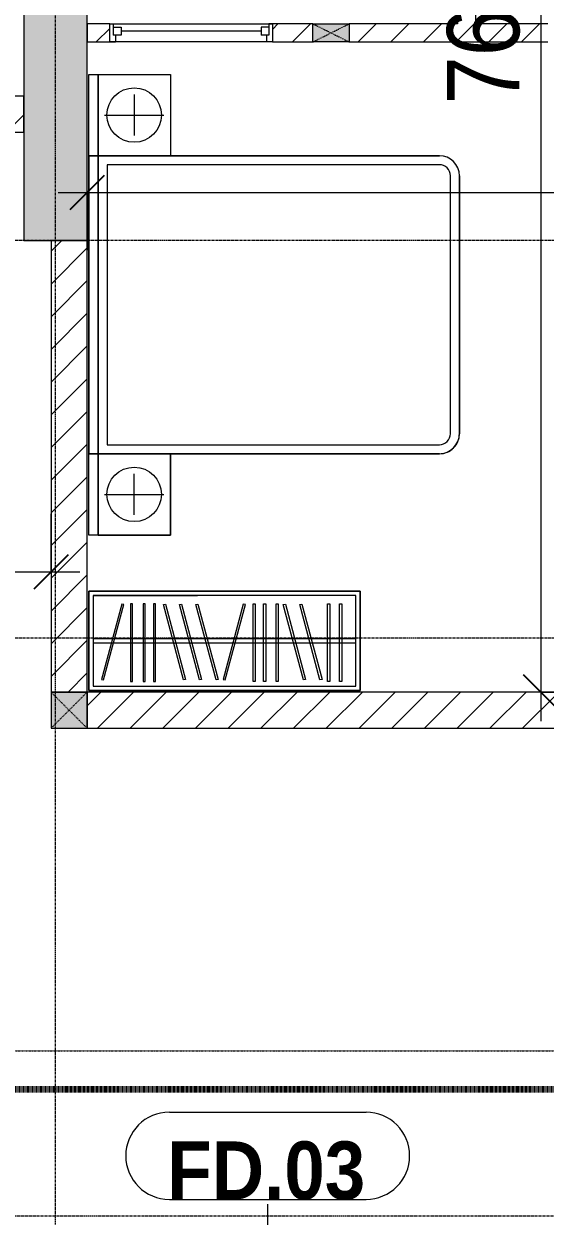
# Model space of a CAD drawing. Header units: millimetres. Extents: x 962 to 241049, y -15958 to 84407.
# Drawn here: x 146556 to 149441, y 33837 to 40437 of the extents above; entities that cross this region are included whole.
import ezdxf

# ---------------------------------------------------------------- set-up
doc = ezdxf.new("R2010")
doc.units = ezdxf.units.MM
for name, pattern in [('1 NÉT CALL OUT', [6, 3, -3]), ('Dash', [6, 3, -3]), ('Dash Dot 3_16_', [7.9375, 4.7625, -1.5875, 0, -1.5875]), ('Grid Line', [22.225, 12.7, -3.175, 3.175, -3.175])]:
    doc.linetypes.add(name, pattern=pattern)
for name, color, linetype, lineweight in [('0-1', 7, 'Continuous', 5), ('A-ANNO-DIMS', 211, 'Continuous', 9), ('A-ANNO-DIMS-160', 211, 'Continuous', 9), ('A-DETL-3', 90, '1 NÉT CALL OUT', 100), ('A-DOOR-IDEN', 31, 'Continuous', 9), ('A-FLOR', 192, 'Continuous', 9), ('A-GLAZ-1', 254, 'Continuous', 9), ('A-GLAZ-2', 9, 'Continuous', 9), ('A-WALL', 113, 'Continuous', 9), ('A-WALL-1', 253, 'Continuous', 18), ('A-WALL-2', 9, 'Continuous', 9), ('A-WALL-3', 113, 'Continuous', 18), ('A-WALL-PATT-1', 10, 'Continuous', 9), ('A-WALL-PATT-2', 111, 'Continuous', 9), ('G-ANNO-SYMB-1', 111, 'Dash Dot 3_16_', 18), ('I-FURN-1', 254, 'Continuous', 9), ('S-COLS', 52, 'Continuous', 9), ('S-COLS-1', 52, 'Continuous', 5), ('S-COLS-2', 7, 'Continuous', 18), ('S-COLS-4', 254, 'Continuous', 9), ('S-COLS-5', 253, 'Continuous', 18), ('S-COLS-6', 52, 'Continuous', 18), ('S-COLS-7', 52, 'Dash', 9), ('S-COLS-HDLN', 52, 'Dash', 9), ('S-COLS-HDLN-1', 9, 'Dash', 9), ('S-GRID-1', 1, 'Grid Line', 9)]:
    doc.layers.add(name, color=color, linetype=linetype, lineweight=lineweight)
doc.styles.add('Arial_B_5', font='arialbd_0.ttf', dxfattribs={"width": 0.9, "height": 320})
doc.styles.add('UTM Avo', font='UTM Avo.ttf', dxfattribs={"width": 0.9, "height": 400})
doc.dimstyles.new('1_Dim_chi_tiet_2_5', dxfattribs={"dimscale": 304.8, "dimtxt": 399.720379, "dimasz": 0.629921, "dimexe": 0.524934, "dimexo": 0.0625, "dimgap": 0.052493, "dimtad": 1, "dimdec": 0, "dimrnd": 5, "dimzin": 0, "dimdsep": 46, "dimtxsty": 'UTM Avo', "dimblk1": 'OBLIQUE', "dimblk2": 'OBLIQUE', "dimsah": 1, "dimcen": 0.09, "dimdle": 0.524934, "dimazin": 0, "dimtfac": 1, "dimtdec": 4, "dimtix": 1, "dimtmove": 0, "dimatfit": 3, "dimfxl": 1.049869, "dimfxlon": 1, "dimtvp": 1, "dimtolj": 1, "dimtzin": 0, "dimarcsym": 2})
doc.dimstyles.new('1_Dim_chi_tiet_2_5_1', dxfattribs={"dimscale": 304.8, "dimtxt": 399.720379, "dimasz": 0.629921, "dimexe": 0.524934, "dimexo": 0.0625, "dimgap": 0.052493, "dimtad": 1, "dimdec": 0, "dimrnd": 5, "dimzin": 0, "dimdsep": 46, "dimtxsty": 'UTM Avo', "dimblk1": 'OBLIQUE', "dimblk2": 'OBLIQUE', "dimsah": 1, "dimcen": 0.09, "dimdle": 0.524934, "dimazin": 0, "dimtfac": 1, "dimtdec": 4, "dimtix": 1, "dimtmove": 0, "dimatfit": 3, "dimfxl": 1.049869, "dimfxlon": 1, "dimtvp": 1, "dimtolj": 1, "dimtzin": 0, "dimarcsym": 2})
pattern_1 = [(45, (63179.03, 0), (-90.50967, 90.50967), [])]

# ---------------------------------------------------------------- blocks, each defined once
blk = doc.blocks.new('NCV_TKTC_KET CAU_rvt-1-TKCS_MB TẦNG 1')
at = {"layer": 'S-COLS-1'}
blk.add_hatch(color=256, dxfattribs=at).paths.add_polyline_path([(83727.6, 39236.9), (83727.6, 40536.9), (83377.6, 40536.9), (83377.6, 39236.9), (83519.9, 39236.9)])
at = {"layer": 'S-COLS-2'}
for p, q in [((83377.6, 40536.9), (83377.6, 39236.9)), ((83727.6, 39236.9), (83727.6, 40536.9)), ((83377.6, 39236.9), (83727.6, 39236.9))]:
    blk.add_line(p, q, dxfattribs=at)
blk = doc.blocks.new('M_Fixed - 900 x 1400-553215-TKCS_MB TẦNG 1')
at = {"layer": 'A-GLAZ-2'}
for p, q in [((-450, 37), (-418, 37)), ((-431, -63), (-431, 0)), ((-431, 0), (-387, 0)), ((-418, 0), (-418, 37)), ((-387, -44), (-387, 0)), ((387, 0), (431, 0)), ((387, -44), (387, 0)), ((418, 0), (418, 37)), ((450, 37), (418, 37)), ((431, -63), (431, 0)), ((-450, -63), (-431, -63)), ((-431, -44), (-387, -44)), ((-387, -22), (387, -22)), ((431, -44), (387, -44)), ((448.9, -63), (431, -63))]:
    blk.add_line(p, q, dxfattribs=at)
blk = doc.blocks.new('GIUONG NGU-2TAB-1600x2000 - GIUONG NGU-2TAB-1600x2000-851491-TKCS_MB TẦNG 1')
at = {"layer": 'I-FURN-1'}
for p, q in [((569.6, 2050), (1997.1, 2050)), ((1997.1, 2050), (569.6, 2050)), ((1997.1, 2000), (569.6, 2000)), ((458.5, 50), (458.5, 1938.9)), ((458.5, 1938.9), (458.5, 50)), ((508.5, 1938.9), (508.5, 100)), ((2058.2, 100), (2058.2, 1938.9)), ((2108.2, 1938.9), (2108.2, 50)), ((2108.2, 50), (2108.2, 1938.9)), ((8.5, 50), (8.5, 450.3)), ((8.5, 450.3), (458.5, 450.3)), ((8.5, 450.3), (458.5, 450.3)), ((8.5, 50), (8.5, 450.3)), ((233.5, 86.8), (233.5, 413.5)), ((458.5, 450.3), (458.5, 50)), ((458.5, 450.3), (458.5, 50)), ((2108.2, 50), (2108.2, 450.3)), ((2108.2, 450.3), (2558.2, 450.3)), ((2108.2, 450.3), (2108.2, 50)), ((2558.2, 450.3), (2108.2, 450.3)), ((2333.2, 86.8), (2333.2, 413.5)), ((2558.2, 450.3), (2558.2, 50)), ((2558.2, 50), (2558.2, 450.3)), ((120.2, 250.2), (346.8, 250.2)), ((2446.5, 250.2), (2219.8, 250.2)), ((508.5, 100), (2058.2, 100)), ((458.5, 50), (8.5, 50)), ((8.5, 0), (8.5, 50)), ((8.5, 50), (458.5, 50)), ((458.5, 50), (8.5, 50)), ((458.5, 0), (8.5, 0)), ((2108.2, 50), (458.5, 50)), ((458.5, 50), (458.5, 0)), ((458.5, 0), (458.5, 50)), ((458.5, 50), (2108.2, 50)), ((458.5, 50), (2108.2, 50)), ((2108.2, 0), (458.5, 0)), ((458.5, 0), (2108.2, 0)), ((2558.2, 50), (2108.2, 50)), ((2108.2, 50), (2558.2, 50)), ((2108.2, 0), (2108.2, 50)), ((2108.2, 50), (2108.2, 0)), ((2108.2, 50), (2558.2, 50)), ((2558.2, 0), (2108.2, 0)), ((2558.2, 50), (2558.2, 0))]:
    blk.add_line(p, q, dxfattribs=at)
for centre in [(233.5, 250.2), (2333.2, 250.2)]:
    blk.add_circle(centre, 150.7, dxfattribs=at)
for centre, radius, start, end in [((569.6, 1938.9), 111.1, 90, 180), ((569.6, 1938.9), 111.1, 90, 180), ((1997.1, 1938.9), 111.1, 0, 90), ((1997.1, 1938.9), 111.1, 360, 90), ((569.6, 1938.9), 61.1, 90, 180), ((1997.1, 1938.9), 61.1, 360, 90)]:
    blk.add_arc(centre, radius, start, end, dxfattribs=at)
blk = doc.blocks.new('TU QUAN AO-SUITE ROOM_3 - TU QUAN AO-SUITE ROOM_3-V13-TKCS_MB TẦNG 1')
at = {"layer": 'I-FURN-1'}
for p, q in [((-550, 1500), (0, 1500)), ((-550, 0), (-550, 1500)), ((0, 1500), (-550, 1500)), ((-550, 1500), (-550, 0)), ((-24, 1476), (-526, 1476)), ((-526, 1476), (-526, 600)), ((-526, 1476), (-526, 24)), ((-287, 576), (-287, 1476)), ((-263, 576), (-263, 1476)), ((-24, 24), (-24, 1476)), ((0, 1500), (0, 0)), ((0, 0), (0, 1500)), ((-480.1, 1386.9), (-480.1, 1398.9)), ((-480.1, 1398.9), (-50.1, 1398.9)), ((-480.1, 1386.9), (-480.1, 1398.9)), ((-50.1, 1386.9), (-480.1, 1386.9)), ((-50.1, 1398.9), (-50.1, 1386.9)), ((-480.1, 1320.5), (-480.1, 1332.5)), ((-480.1, 1332.5), (-50.1, 1332.5)), ((-480.1, 1320.5), (-480.1, 1332.5)), ((-50.1, 1320.5), (-480.1, 1320.5)), ((-50.1, 1332.5), (-50.1, 1320.5)), ((-478.3, 1178.1), (-61.3, 1289.9)), ((-58.2, 1278.3), (-475.2, 1166.5)), ((-61.3, 1289.9), (-58.2, 1278.3)), ((-478.3, 1086.9), (-61.3, 1198.6)), ((-61.3, 1198.6), (-58.2, 1187.1)), ((-475.2, 1166.5), (-478.3, 1178.1)), ((-58.2, 1187.1), (-475.2, 1075.3)), ((-475.2, 1075.3), (-478.3, 1086.9)), ((-480.1, 1035.3), (-480.1, 1047.3)), ((-480.1, 1047.3), (-50.1, 1047.3)), ((-480.1, 1035.3), (-480.1, 1047.3)), ((-50.1, 1035.3), (-480.1, 1035.3)), ((-50.1, 1047.3), (-50.1, 1035.3)), ((-480.1, 965.8), (-480.1, 977.8)), ((-480.1, 977.8), (-50.1, 977.8)), ((-480.1, 965.8), (-480.1, 977.8)), ((-50.1, 965.8), (-480.1, 965.8)), ((-50.1, 977.8), (-50.1, 965.8)), ((-480.1, 908.6), (-480.1, 920.6)), ((-480.1, 920.6), (-50.1, 920.6)), ((-480.1, 908.6), (-480.1, 920.6)), ((-50.1, 908.6), (-480.1, 908.6)), ((-475.2, 865.5), (-478.3, 853.9)), ((-58.2, 753.7), (-475.2, 865.5)), ((-50.1, 920.6), (-50.1, 908.6)), ((-478.3, 853.9), (-61.3, 742.1)), ((-61.3, 742.1), (-58.2, 753.7)), ((-478.3, 603.1), (-61.3, 714.9)), ((-58.2, 703.3), (-475.2, 591.5)), ((-61.3, 714.9), (-58.2, 703.3)), ((-526, 24), (-526, 600)), ((-478.3, 511.9), (-61.3, 623.6)), ((-475.2, 591.5), (-478.3, 603.1)), ((-58.2, 612.1), (-475.2, 500.3)), ((-61.3, 623.6), (-58.2, 612.1)), ((-550, 24), (-550, 576)), ((-478.3, 423.1), (-61.3, 534.9)), ((-287, 24), (-287, 576)), ((-263, 24), (-263, 576)), ((-61.3, 534.9), (-58.2, 523.3)), ((-475.2, 500.3), (-478.3, 511.9)), ((-58.2, 523.3), (-475.2, 411.5)), ((-475.2, 411.5), (-478.3, 423.1)), ((-480.1, 368.4), (-480.1, 356.4)), ((-50.1, 368.4), (-480.1, 368.4)), ((-480.1, 356.4), (-50.1, 356.4)), ((-50.1, 356.4), (-50.1, 368.4)), ((-480.1, 311.2), (-480.1, 299.2)), ((-50.1, 311.2), (-480.1, 311.2)), ((-480.1, 299.2), (-50.1, 299.2)), ((-50.1, 299.2), (-50.1, 311.2)), ((-480.1, 241.7), (-480.1, 229.7)), ((-50.1, 241.7), (-480.1, 241.7)), ((-480.1, 229.7), (-50.1, 229.7)), ((-50.1, 229.7), (-50.1, 241.7)), ((-475.2, 192.7), (-478.3, 181.1)), ((-478.3, 181.1), (-61.3, 69.4)), ((-58.2, 80.9), (-475.2, 192.7)), ((-61.3, 69.4), (-58.2, 80.9)), ((-526, 24), (-24, 24)), ((0, 0), (-550, 0)), ((-550, 0), (0, 0))]:
    blk.add_line(p, q, dxfattribs=at)
blk = doc.blocks.new('G1_SOF - BO TRU - 100x200-746114-TKCS_MB TẦNG 1')
at = {"layer": 'S-COLS'}
blk.add_hatch(color=256, dxfattribs=at).paths.add_polyline_path([(-50, -100), (50, -100), (50, 100), (-50, 100)])
at = {"layer": 'S-COLS-5'}
for p, q in [((-50, 100), (50, 100)), ((-50, -100), (-50, 100)), ((50, 100), (50, -100)), ((50, -100), (-50, -100))]:
    blk.add_line(p, q, dxfattribs=at)
at = {"layer": 'S-COLS-HDLN-1'}
for p, q in [((50, -100), (-50, 100)), ((-50, -100), (50, 100))]:
    blk.add_line(p, q, dxfattribs=at)
blk = doc.blocks.new('NCV_TKTC_TANG 1_rvt-1-TKCS_MB TẦNG 1')
at = {"layer": 'A-WALL-PATT-1'}
h = blk.add_hatch(dxfattribs=at)
h.set_pattern_fill('FP_1', color=256, style=0, pattern_type=2)
h.set_pattern_definition([(45, (0, 0), (-90.50967, 90.50967), [])])
h.paths.add_polyline_path([(83852.6, 40336.9), (83852.6, 40436.9), (83727.2, 40436.9), (83727.2, 40336.9)])
h.paths.add_polyline_path([(84752.6, 40336.9), (84977.2, 40336.9), (84977.2, 40436.9), (84752.6, 40436.9)])
h.paths.add_polyline_path([(85177.2, 40336.9), (86277.6, 40336.9), (86277.6, 40436.9), (85177.2, 40436.9), (85177.2, 40378.4)])
h.paths.add_polyline_path([(87277.6, 40336.9), (87427.6, 40336.9), (87427.6, 40436.9), (87177.6, 40436.9), (87177.6, 40336.9)])
h.paths.add_polyline_path([(88356, 40336.9), (88477.6, 40336.9), (88477.6, 40436.9), (88227.6, 40436.9), (88227.6, 40336.9)])
at = {"layer": 'A-WALL-1'}
for p, q in [((85777.6, 40486.9), (85777.6, 40436.9)), ((85877.6, 40436.9), (85877.6, 40486.9)), ((83852.6, 40436.9), (83727.2, 40436.9)), ((83727.2, 40436.9), (83727.2, 40336.9)), ((83852.6, 40336.9), (83852.6, 40436.9)), ((84977.2, 40436.9), (84752.6, 40436.9)), ((84752.6, 40436.9), (84752.6, 40336.9)), ((85777.6, 40436.9), (85177.2, 40436.9)), ((86277.6, 40436.9), (85877.6, 40436.9)), ((83727.2, 40336.9), (83852.6, 40336.9)), ((84752.6, 40336.9), (84977.2, 40336.9)), ((85177.2, 40336.9), (86277.6, 40336.9))]:
    blk.add_line(p, q, dxfattribs=at)
at = {"layer": 'A-WALL-2'}
for p, q in [((83852.6, 40436.9), (84752.6, 40436.9)), ((84752.6, 40336.9), (83852.6, 40336.9))]:
    blk.add_line(p, q, dxfattribs=at)
at = {"layer": 'A-GLAZ-1', "rotation": 180}
blk.add_blockref('M_Fixed - 900 x 1400-553215-TKCS_MB TẦNG 1', (84302.6, 40373.9), dxfattribs=at)
at = {"layer": 'I-FURN-1'}
for name, p, rotation in [('GIUONG NGU-2TAB-1600x2000 - GIUONG NGU-2TAB-1600x2000-851491-TKCS_MB TẦNG 1', (83737.6, 40165.4), 270.0000000000001), ('TU QUAN AO-SUITE ROOM_3 - TU QUAN AO-SUITE ROOM_3-V13-TKCS_MB TẦNG 1', (83737.6, 36746.9), 270.0000000000007)]:
    blk.add_blockref(name, p, dxfattribs=dict(at, rotation=rotation))
at = {"layer": 'S-COLS-4', "rotation": 270.0000000000011}
blk.add_blockref('G1_SOF - BO TRU - 100x200-746114-TKCS_MB TẦNG 1', (85077.2, 40386.9), dxfattribs=at)
blk = doc.blocks.new('G1_SOF - BO TRU - 200x200-3050151-TKCS_MB TẦNG 1')
at = {"layer": 'S-COLS-HDLN'}
for p, q in [((-100, 100), (100, -100)), ((100, 100), (-100, -100))]:
    blk.add_line(p, q, dxfattribs=at)
blk = doc.blocks.new('STN_Door Tag - STN_Door Tag-1788670-TKCS_MB TẦNG 1')
at = {"layer": 'A-DOOR-IDEN'}
for p, q in [((-3.37, 1.495), (3.431, 1.495)), ((-3.37, -1.524), (3.431, -1.524))]:
    blk.add_line(p, q, dxfattribs=at)
for centre, start, end in [((-3.37, -0.015), 90, 270), ((3.431, -0.015), 270, 90)]:
    blk.add_arc(centre, 1.509, start, end, dxfattribs=at)
blk = doc.blocks.new('DIMBLOCK156-TKCS_MB TẦNG 1')
at = {"layer": 'A-ANNO-DIMS-160'}
for p, q in [((140556.6, 37724.3), (140556.6, 37244.3)), ((140556.6, 37404.3), (140556.6, 37724.3)), ((146706.6, 37724.3), (146706.6, 37244.3)), ((146706.6, 37404.3), (146706.6, 37724.3)), ((140396.6, 37404.3), (146866.6, 37404.3))]:
    blk.add_line(p, q, dxfattribs=at)
at = {"layer": 'A-ANNO-DIMS-160', "lineweight": 25}
for p, q in [((140556.6, 37404.3), (140652.6, 37500.3)), ((146706.6, 37404.3), (146802.6, 37500.3)), ((140556.6, 37404.3), (140460.6, 37308.3)), ((146706.6, 37404.3), (146610.6, 37308.3))]:
    blk.add_line(p, q, dxfattribs=at)
at = {"layer": 'A-ANNO-DIMS-160', "color": 0, "insert": (143083.8, 37923.9), "char_height": 400, "width": 1314.636, "attachment_point": 1, "line_spacing_factor": 1.110334, "style": 'UTM Avo'}
blk.add_mtext('6150', dxfattribs=at)
blk = doc.blocks.new('_Oblique')
at = {"color": 0, "linetype": 'ByBlock', "lineweight": -2}
blk.add_line((-0.5, -0.5), (0.5, 0.5), dxfattribs=at)
blk = doc.blocks.new('DIMBLOCK200-TKCS_MB TẦNG 1')
at = {"layer": 'A-ANNO-DIMS-160'}
for p, q in [((146906.6, 39184.2), (146906.6, 39664.2)), ((154831.6, 39184.2), (154831.6, 39664.2)), ((146746.6, 39504.2), (154991.6, 39504.2)), ((146906.6, 39504.2), (146906.6, 39184.2)), ((154831.6, 39504.2), (154831.6, 39184.2))]:
    blk.add_line(p, q, dxfattribs=at)
at = {"layer": 'A-ANNO-DIMS-160', "lineweight": 25}
for p, q in [((146906.6, 39504.2), (147002.6, 39600.2)), ((154831.6, 39504.2), (154927.6, 39600.2)), ((146906.6, 39504.2), (146810.6, 39408.2)), ((154831.6, 39504.2), (154735.6, 39408.2))]:
    blk.add_line(p, q, dxfattribs=at)
at = {"layer": 'A-ANNO-DIMS-160', "color": 0, "insert": (150321.3, 40023.8), "char_height": 400, "width": 1314.636, "attachment_point": 1, "line_spacing_factor": 1.110334, "style": 'UTM Avo'}
blk.add_mtext('7925', dxfattribs=at)
blk = doc.blocks.new('DIMBLOCK367-TKCS_MB TẦNG 1')
at = {"layer": 'A-ANNO-DIMS-160'}
for p, q in [((149417.4, 44497.4), (149417.4, 36577.8)), ((149737.4, 44337.4), (149257.4, 44337.4)), ((149417.4, 44337.4), (149737.4, 44337.4)), ((149737.4, 36737.8), (149257.4, 36737.8)), ((149417.4, 36737.8), (149737.4, 36737.8))]:
    blk.add_line(p, q, dxfattribs=at)
at = {"layer": 'A-ANNO-DIMS-160', "lineweight": 25}
for p, q in [((149417.4, 44337.4), (149321.4, 44433.4)), ((149417.4, 44337.4), (149513.4, 44241.4)), ((149417.4, 36737.8), (149321.4, 36833.8)), ((149417.4, 36737.8), (149513.4, 36641.8))]:
    blk.add_line(p, q, dxfattribs=at)
at = {"layer": 'A-ANNO-DIMS-160', "color": 0, "insert": (148897.8, 39989.8), "char_height": 400, "width": 1314.636, "attachment_point": 1, "rotation": 90, "line_spacing_factor": 1.110334, "style": 'UTM Avo'}
blk.add_mtext('7600', dxfattribs=at)

msp = doc.modelspace()

# ---------------------------------------------------------------- hatches: boundary and pattern name
at = {"layer": 'A-WALL-PATT-2'}
h = msp.add_hatch(dxfattribs=at)
h.set_pattern_fill('FP_1', color=256, style=0, pattern_type=2)
h.set_pattern_definition(pattern_1)
h.paths.add_polyline_path([(145731.2, 39837.4), (146556.6, 39837.4), (146556.6, 40037.4), (145731.2, 40037.4)])
h.paths.add_polyline_path([(143931.2, 39837.4), (143931.2, 40037.4), (143331.2, 40037.4), (143331.2, 39837.4), (143474.9, 39837.4)])
h.paths.add_polyline_path([(141056.9, 39837.4), (141531.2, 39837.4), (141531.2, 40037.4), (140706.6, 40037.4), (140706.6, 39837.4)])
h = msp.add_hatch(dxfattribs=at)
h.set_pattern_fill('FP_1', color=256, style=0, pattern_type=2)
h.set_pattern_definition(pattern_1)
h.paths.add_polyline_path([(146906.6, 36737.8), (146906.6, 39236.9), (146706.6, 39236.9), (146706.6, 36737.8)])
h = msp.add_hatch(dxfattribs=at)
h.set_pattern_fill('FP_1', color=256, style=0, pattern_type=2)
h.set_pattern_definition(pattern_1)
h.paths.add_polyline_path([(146906.6, 36537.8), (150806.6, 36537.8), (150806.6, 36737.8), (146906.6, 36737.8)])
h.paths.add_polyline_path([(151006.6, 36537.8), (152006.6, 36537.8), (152006.6, 36737.8), (151006.6, 36737.8), (151006.6, 36579.5)])
h.paths.add_polyline_path([(154831.6, 36537.8), (154831.6, 36737.8), (153096.6, 36737.8), (153096.6, 36537.8), (153147, 36537.8)])
at = {"layer": 'S-COLS-1'}
msp.add_hatch(color=256, dxfattribs=at).paths.add_polyline_path([(146906.6, 36537.8), (146906.6, 36737.8), (146706.6, 36737.8), (146706.6, 36537.8)])

# ---------------------------------------------------------------- linework, layer by layer
at = {"layer": 'A-DETL-3'}
msp.add_line((164001.6, 34537.4), (144831.2, 34537.4), dxfattribs=at)
at = {"layer": 'A-DOOR-IDEN'}
msp.add_line((147905.3, 33430.6), (147905.6, 33903.1), dxfattribs=at)
at = {"layer": 'A-FLOR'}
msp.add_line((146706.6, 39235.7), (146556.6, 39235.7), dxfattribs=at)
at = {"layer": 'A-WALL'}
for p, q in [((146706.6, 36737.8), (146906.6, 36737.8)), ((146906.6, 36737.8), (146906.6, 36537.8))]:
    msp.add_line(p, q, dxfattribs=at)
at = {"layer": 'A-WALL-3'}
for p, q in [((146556.6, 40037.4), (145731.2, 40037.4)), ((146556.6, 39837.4), (146556.6, 40037.4)), ((145731.2, 39837.4), (146556.6, 39837.4)), ((146906.6, 39236.9), (146706.6, 39236.9)), ((146706.6, 39236.9), (146706.6, 36737.8)), ((146906.6, 36737.8), (146906.6, 39236.9)), ((150806.6, 36737.8), (146906.6, 36737.8)), ((146906.6, 36537.8), (150806.6, 36537.8))]:
    msp.add_line(p, q, dxfattribs=at)
at = {"layer": 'G-ANNO-SYMB-1'}
msp.add_line((90628.5, 34751.5), (198105.9, 34751.5), dxfattribs=at)
at = {"layer": 'S-COLS'}
for p, q in [((146906.6, 36737.8), (146706.6, 36737.8)), ((146906.6, 36537.8), (146906.6, 36737.8))]:
    msp.add_line(p, q, dxfattribs=at)
at = {"layer": 'S-COLS-6'}
for p, q in [((146706.6, 36737.8), (146706.6, 36537.8)), ((146706.6, 36537.8), (146906.6, 36537.8))]:
    msp.add_line(p, q, dxfattribs=at)
at = {"layer": 'S-GRID-1'}
for p, q in [((146731.6, 15532), (146731.6, 78459.2)), ((192368.8, 39236.9), (96265.8, 39236.9)), ((192368.8, 37036.9), (96265.8, 37036.9)), ((190336.8, 33836.9), (98297.8, 33836.9))]:
    msp.add_line(p, q, dxfattribs=at)

# ---------------------------------------------------------------- block references
at = {"layer": '0-1'}
for name in ['NCV_TKTC_KET CAU_rvt-1-TKCS_MB TẦNG 1', 'NCV_TKTC_TANG 1_rvt-1-TKCS_MB TẦNG 1']:
    msp.add_blockref(name, (63179, 0), dxfattribs=at)
at = {"layer": 'A-DOOR-IDEN', "xscale": 159.9999999999999, "yscale": 159.9999999999999, "zscale": 159.9999999999999}
msp.add_blockref('STN_Door Tag - STN_Door Tag-1788670-TKCS_MB TẦNG 1', (147900.7, 34173.4), dxfattribs=at)
at = {"layer": 'S-COLS-7'}
msp.add_blockref('G1_SOF - BO TRU - 200x200-3050151-TKCS_MB TẦNG 1', (146806.6, 36637.8), dxfattribs=at)

# ---------------------------------------------------------------- texts
at = {"layer": 'A-DOOR-IDEN', "insert": (147897.5, 34088), "char_height": 320, "width": 1124.64, "attachment_point": 5, "line_spacing_factor": 0.936439, "style": 'Arial_B_5'}
msp.add_mtext('\\pt7.2,14.4,21.6,28.8,36,43.2,50.4,57.6,64.8,72,79.2,86.4,93.6,100.8,108,115.2,122.4,129.6,136.8,144,151.2,158.4,165.6,172.8,180,187.2,194.4,201.6,208.8,216,223.2,230.4;FD.03', dxfattribs=at)

# ---------------------------------------------------------------- dimensions: what is measured, and where the dimension line sits
at = {"layer": 'A-ANNO-DIMS'}
dim = msp.add_linear_dim(base=(149417.4, 36737.8), p1=(149737.4, 44337.4), p2=(149737.4, 36737.8), angle=90, dimstyle='1_Dim_chi_tiet_2_5_1', override={"dimpost": '<>', "dimfxl": 7599.573178}, dxfattribs=at)
dim.commit()
dim.dimension.update_dxf_attribs({"geometry": 'DIMBLOCK367-TKCS_MB TẦNG 1', "text_midpoint": (149194.4, 40537.6)})
for base, p1, p2, override, picture, middle in [((154831.6, 39504.2), (146906.6, 39184.2), (154831.6, 39184.2), {"dimpost": '<>', "dimfxl": 7925}, 'DIMBLOCK200-TKCS_MB TẦNG 1', (150869.1, 39727.2)), ((146706.6, 37404.3), (140556.6, 37724.3), (146706.6, 37724.3), {"dimpost": '<>', "dimfxl": 6150}, 'DIMBLOCK156-TKCS_MB TẦNG 1', (143631.6, 37627.3))]:
    dim = msp.add_linear_dim(base=base, p1=p1, p2=p2, dimstyle='1_Dim_chi_tiet_2_5', override=override, dxfattribs=at)
    dim.commit()
    dim.dimension.update_dxf_attribs({"geometry": picture, "text_midpoint": middle})

doc.saveas('drawing.dxf')
